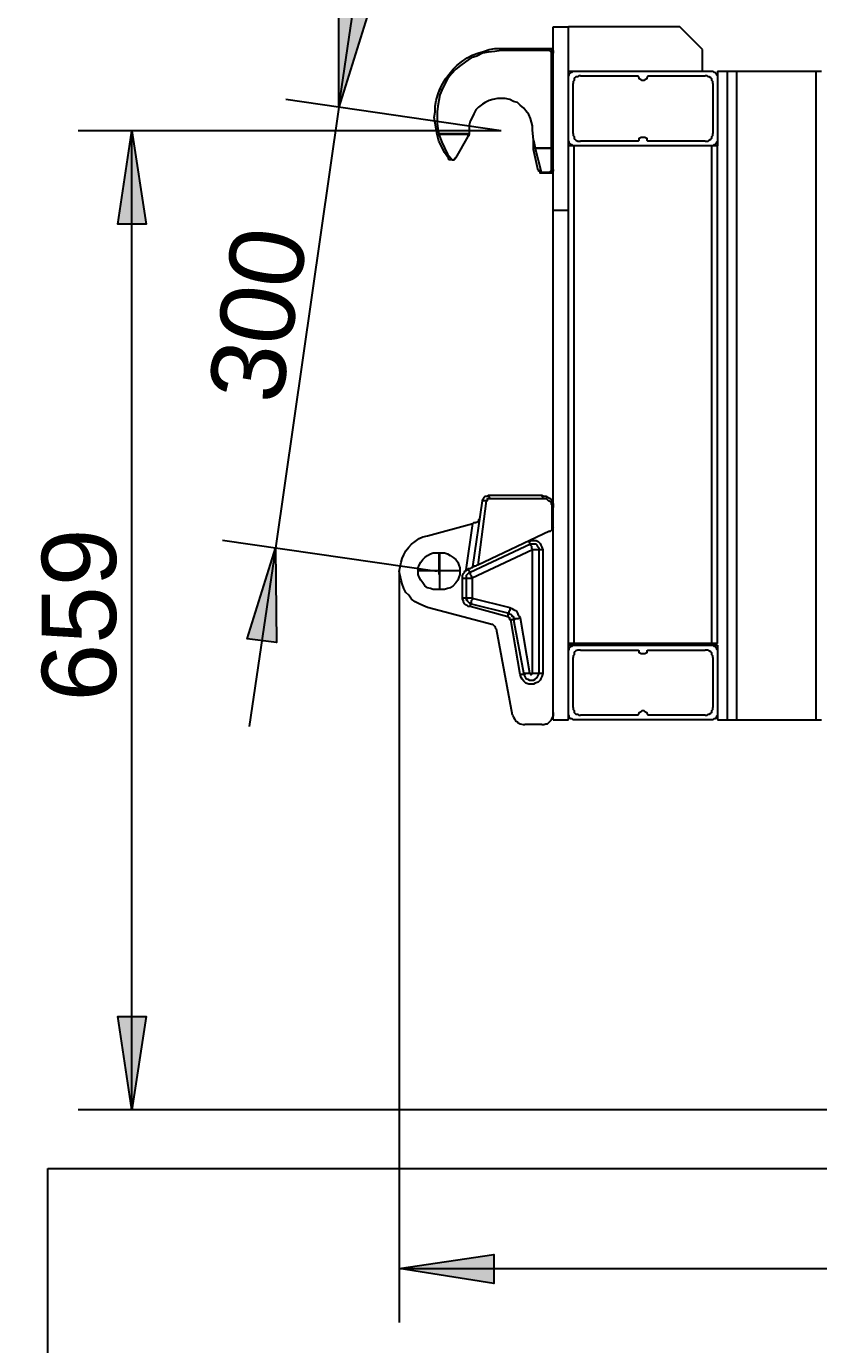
# Model space of a CAD drawing. Extents: x 3 to 592, y 5 to 207.
# Drawn here: x 159.89 to 189.48, y 125.32 to 174.57 of the extents above; entities that cross this region are included whole.
import ezdxf

# ---------------------------------------------------------------- set-up
doc = ezdxf.new("R2010")
doc.units = 0
doc.layers.get('0').update_dxf_attribs({"linetype": 'CONTINUOUS'})
picture_1 = doc.add_image_def('image3.jpg', size_in_pixel=(600, 560))

msp = doc.modelspace()

# ---------------------------------------------------------------- hatches: boundary and pattern name
h = msp.add_hatch(color=7)
h.paths.add_polyline_path([(171.555833, 171.555833), (171.555833, 175.083611), (172.614167, 174.9425)])
h.paths.add_polyline_path([(169.192222, 155.081111), (169.2275, 151.553333), (168.133889, 151.694444)])
h = msp.add_hatch(color=7)
h.paths.add_polyline_path([(163.83, 134.090833), (163.300833, 137.583333), (164.359167, 137.583333)])
h.paths.add_polyline_path([(163.83, 170.673889), (164.359167, 167.181389), (163.300833, 167.181389)])
h = msp.add_hatch(color=7)
h.paths.add_polyline_path([(61.630278, 108.549722), (65.122778, 109.078889), (65.122778, 107.985278)])
h.paths.add_polyline_path([(124.424722, 108.549722), (120.896944, 107.985278), (120.896944, 109.078889)])
h.paths.add_polyline_path([(29.633333, 49.918056), (30.268333, 46.425556), (29.21, 46.390278)])
h.paths.add_polyline_path([(37.076944, 20.214167), (35.030833, 23.106944), (35.983333, 23.600833)])
h.paths.add_polyline_path([(145.626667, 19.402778), (146.720278, 22.789444), (147.672778, 22.295556)])
h.paths.add_polyline_path([(153.211389, 49.741667), (153.67, 46.249167), (152.576389, 46.249167)])
h.paths.add_polyline_path([(28.539722, 76.164722), (27.834167, 72.672222), (26.811111, 73.060278)])
h.paths.add_polyline_path([(31.785278, 17.427222), (29.739167, 20.284722), (30.691667, 20.778611)])
h.paths.add_polyline_path([(151.235833, 16.404167), (152.329444, 19.790833), (153.281944, 19.296944)])
h.paths.add_polyline_path([(154.446111, 74.400833), (156.174722, 71.331667), (155.151667, 70.943611)])
h.paths.add_polyline_path([(173.813611, 128.164167), (177.341389, 128.693333), (177.341389, 127.599722)])
h.paths.add_polyline_path([(231.880833, 128.164167), (228.353056, 127.599722), (228.353056, 128.693333)])

# ---------------------------------------------------------------- linework, layer by layer
at = {"color": 7}
for points in [[(171.555833, 171.555833), (172.543611, 178.223333)], [(179.563889, 167.710556), (179.563889, 174.554444)], [(179.563889, 174.554444), (180.128333, 174.554444)], [(184.291111, 174.554444), (180.128333, 174.554444)], [(180.128333, 172.684722), (180.128333, 174.554444)], [(185.137778, 173.707778), (184.291111, 174.554444)], [(175.330556, 172.226111), (175.436389, 172.437778), (175.542222, 172.614167), (175.683333, 172.790556), (175.824444, 172.966944), (175.965556, 173.108056), (176.141944, 173.249167), (176.353611, 173.390278), (176.53, 173.496111), (176.741667, 173.566667), (176.953333, 173.637222), (177.165, 173.707778), (177.376667, 173.743056), (177.623611, 173.743056)], [(177.623611, 173.6725), (177.376667, 173.637222), (177.129722, 173.601944), (176.918056, 173.566667), (176.706389, 173.460833), (176.494722, 173.390278), (176.283056, 173.249167), (176.106667, 173.108056), (175.930278, 172.966944), (175.753889, 172.790556), (175.612778, 172.614167), (175.506944, 172.4025), (175.401111, 172.190833)], [(177.623611, 173.743056), (177.623611, 173.707778), (177.623611, 173.6725)], [(177.623611, 173.743056), (179.422778, 173.743056)], [(179.422778, 173.6725), (177.623611, 173.6725)], [(179.422778, 173.743056), (179.422778, 173.707778), (179.422778, 173.6725)], [(179.422778, 173.743056), (179.458056, 173.743056), (179.493333, 173.743056), (179.493333, 173.707778), (179.528611, 173.707778), (179.563889, 173.6725), (179.563889, 173.637222), (179.563889, 173.601944), (179.563889, 173.566667)], [(179.493333, 173.566667), (179.493333, 173.601944), (179.493333, 173.637222), (179.458056, 173.637222), (179.422778, 173.6725)], [(179.493333, 170.038889), (179.493333, 173.566667)], [(179.563889, 173.566667), (179.528611, 173.566667), (179.493333, 173.566667)], [(185.137778, 172.896389), (185.137778, 173.707778)], [(180.128333, 172.896389), (180.34, 172.896389)], [(180.128333, 172.684722), (180.128333, 172.72), (180.163611, 172.755278), (180.163611, 172.790556), (180.198889, 172.825833), (180.234167, 172.861111), (180.269444, 172.861111), (180.304722, 172.896389), (180.34, 172.896389)], [(180.34, 172.896389), (185.490556, 172.896389)], [(185.490556, 172.896389), (185.525833, 172.896389), (185.561111, 172.861111), (185.596389, 172.861111), (185.631667, 172.825833), (185.666944, 172.790556), (185.666944, 172.755278), (185.702222, 172.72), (185.702222, 172.684722)], [(185.702222, 172.896389), (186.055, 172.896389)], [(185.702222, 172.896389), (185.702222, 172.684722)], [(186.055, 172.896389), (186.055, 148.660556)], [(186.055, 172.896389), (186.090278, 172.896389), (186.160833, 172.896389), (186.196111, 172.896389), (186.231389, 172.896389), (186.266667, 172.896389), (186.337222, 172.896389), (186.3725, 172.896389), (186.407778, 172.896389)], [(186.407778, 172.896389), (186.407778, 148.660556)], [(186.407778, 172.896389), (189.371111, 172.896389)], [(189.371111, 172.896389), (189.371111, 148.660556)], [(189.371111, 172.896389), (189.441667, 172.896389), (189.476944, 172.896389), (189.512222, 172.896389), (189.5475, 172.896389), (189.582778, 172.896389)], [(180.128333, 170.321111), (180.128333, 172.684722)], [(180.586944, 172.72), (180.516389, 172.72), (180.481111, 172.684722), (180.410556, 172.684722), (180.375278, 172.649444), (180.34, 172.614167), (180.34, 172.543611), (180.304722, 172.508333), (180.304722, 172.437778)], [(180.304722, 170.568056), (180.304722, 172.437778)], [(180.586944, 172.72), (182.738889, 172.72)], [(183.091667, 172.72), (183.056389, 172.649444), (183.056389, 172.614167), (182.985833, 172.578889), (182.950556, 172.543611), (182.88, 172.543611), (182.844722, 172.578889), (182.774167, 172.614167), (182.774167, 172.649444), (182.738889, 172.72)], [(183.091667, 172.72), (185.243611, 172.72)], [(185.525833, 172.437778), (185.525833, 172.508333), (185.490556, 172.543611), (185.490556, 172.614167), (185.455278, 172.649444), (185.384722, 172.684722), (185.349444, 172.684722), (185.314167, 172.72), (185.243611, 172.72)], [(185.525833, 172.437778), (185.525833, 170.568056)], [(185.702222, 172.684722), (185.702222, 170.321111)], [(175.224722, 170.532778), (175.189444, 170.744444), (175.154167, 170.956111), (175.118889, 171.167778), (175.154167, 171.379444), (175.154167, 171.591111), (175.189444, 171.802778), (175.26, 172.014444), (175.330556, 172.226111)], [(175.401111, 172.190833), (175.330556, 172.014444), (175.295278, 171.802778), (175.26, 171.591111), (175.224722, 171.379444), (175.224722, 171.167778), (175.224722, 170.956111), (175.26, 170.744444), (175.295278, 170.568056)], [(175.330556, 172.226111), (175.365833, 172.226111), (175.401111, 172.190833)], [(171.555833, 171.555833), (169.192222, 155.081111)], [(177.623611, 170.673889), (169.580278, 171.838056)], [(178.787778, 170.709167), (178.787778, 170.850278), (178.7525, 170.991389), (178.717222, 171.1325), (178.646667, 171.273611), (178.540833, 171.414722), (178.470278, 171.520556), (178.329167, 171.626389), (178.223333, 171.732222), (178.082222, 171.7675), (177.941111, 171.838056), (177.764722, 171.873333), (177.623611, 171.873333), (177.4825, 171.873333), (177.306111, 171.838056), (177.165, 171.802778), (177.023889, 171.732222), (176.918056, 171.661667), (176.776944, 171.555833), (176.671111, 171.45), (176.600556, 171.308889), (176.53, 171.167778), (176.459444, 171.026667), (176.424167, 170.885556), (176.424167, 170.709167), (176.424167, 170.568056)], [(177.623611, 170.673889), (161.819167, 170.673889)], [(163.83, 134.090833), (163.83, 170.673889)], [(175.224722, 170.532778), (175.26, 170.532778), (175.295278, 170.532778), (175.295278, 170.568056)], [(175.224722, 170.532778), (175.26, 170.532778), (175.295278, 170.532778)], [(175.648056, 169.650833), (175.506944, 169.8625), (175.401111, 170.074167), (175.295278, 170.285833), (175.224722, 170.532778)], [(175.295278, 170.568056), (176.424167, 170.568056)], [(175.295278, 170.568056), (175.295278, 170.532778)], [(176.424167, 170.532778), (175.295278, 170.532778)], [(175.295278, 170.532778), (175.401111, 170.250556), (175.506944, 170.038889), (175.612778, 169.791944), (175.789167, 169.580278)], [(175.930278, 169.650833), (176.388889, 170.462222)], [(176.388889, 170.462222), (176.388889, 170.4975), (176.424167, 170.4975), (176.424167, 170.532778)], [(176.424167, 170.568056), (176.424167, 170.532778)], [(178.823056, 170.321111), (178.787778, 170.709167)], [(180.304722, 170.568056), (180.304722, 170.4975), (180.34, 170.462222), (180.34, 170.391667), (180.375278, 170.356389), (180.410556, 170.321111), (180.481111, 170.285833), (180.516389, 170.285833), (180.586944, 170.285833)], [(182.738889, 170.285833), (182.774167, 170.321111), (182.774167, 170.391667), (182.844722, 170.426944), (182.88, 170.426944), (182.950556, 170.426944), (182.985833, 170.426944), (183.056389, 170.391667), (183.056389, 170.321111), (183.091667, 170.285833)], [(185.243611, 170.285833), (185.314167, 170.285833), (185.349444, 170.285833), (185.384722, 170.321111), (185.455278, 170.356389), (185.490556, 170.391667), (185.490556, 170.462222), (185.525833, 170.4975), (185.525833, 170.568056)], [(178.823056, 170.321111), (178.893611, 170.038889)], [(178.823056, 170.038889), (178.823056, 170.074167), (178.823056, 170.144722), (178.823056, 170.18), (178.823056, 170.250556), (178.823056, 170.321111)], [(178.823056, 170.003611), (178.823056, 170.038889)], [(178.823056, 170.038889), (178.858333, 170.038889), (178.893611, 170.038889)], [(178.893611, 170.003611), (178.858333, 170.003611), (178.823056, 170.003611)], [(178.823056, 169.968333), (178.823056, 170.003611)], [(178.999444, 169.192222), (178.823056, 169.968333)], [(178.893611, 170.038889), (179.493333, 170.038889)], [(178.893611, 170.003611), (178.893611, 170.038889)], [(179.493333, 170.003611), (178.893611, 170.003611)], [(178.893611, 170.003611), (179.105278, 169.192222)], [(179.493333, 170.003611), (179.493333, 170.038889)], [(179.493333, 170.038889), (179.528611, 170.038889), (179.563889, 170.038889)], [(179.563889, 170.038889), (179.528611, 170.038889), (179.493333, 170.003611)], [(179.493333, 169.192222), (179.493333, 170.003611)], [(180.128333, 167.710556), (180.128333, 170.321111)], [(180.34, 170.109444), (180.304722, 170.109444), (180.269444, 170.144722), (180.234167, 170.144722), (180.198889, 170.18), (180.163611, 170.215278), (180.163611, 170.250556), (180.128333, 170.285833), (180.128333, 170.321111)], [(180.34, 170.109444), (180.304722, 170.109444), (180.269444, 170.109444), (180.234167, 170.109444), (180.198889, 170.109444), (180.163611, 170.109444), (180.128333, 170.109444)], [(180.34, 151.518056), (180.34, 170.109444)], [(185.490556, 170.109444), (180.34, 170.109444)], [(182.738889, 170.285833), (180.586944, 170.285833)], [(185.243611, 170.285833), (183.091667, 170.285833)], [(185.702222, 170.321111), (185.702222, 170.285833), (185.666944, 170.250556), (185.666944, 170.215278), (185.631667, 170.18), (185.596389, 170.144722), (185.561111, 170.144722), (185.525833, 170.109444), (185.490556, 170.109444)], [(185.490556, 151.518056), (185.490556, 170.109444)], [(185.702222, 170.109444), (185.666944, 170.109444), (185.631667, 170.109444), (185.596389, 170.109444), (185.561111, 170.109444), (185.525833, 170.109444), (185.490556, 170.109444)], [(185.702222, 170.321111), (185.702222, 170.109444)], [(185.702222, 151.518056), (185.702222, 170.109444)], [(175.789167, 169.580278), (175.753889, 169.580278), (175.683333, 169.580278), (175.648056, 169.615556), (175.648056, 169.650833)], [(175.789167, 169.580278), (175.824444, 169.580278), (175.859722, 169.580278), (175.895, 169.615556), (175.895, 169.650833), (175.930278, 169.650833)], [(179.105278, 169.192222), (179.07, 169.192222), (179.034722, 169.192222), (178.999444, 169.192222)], [(179.175833, 169.086389), (179.140556, 169.086389), (179.105278, 169.086389), (179.07, 169.086389), (179.07, 169.121667), (179.034722, 169.156944), (178.999444, 169.192222)], [(179.105278, 169.192222), (179.105278, 169.156944), (179.140556, 169.121667), (179.175833, 169.121667)], [(179.175833, 169.121667), (179.422778, 169.121667)], [(179.175833, 169.086389), (179.175833, 169.121667)], [(179.422778, 169.086389), (179.175833, 169.086389)], [(179.563889, 169.2275), (179.563889, 169.192222), (179.563889, 169.156944), (179.528611, 169.121667), (179.493333, 169.086389), (179.458056, 169.086389), (179.422778, 169.086389)], [(179.422778, 169.121667), (179.458056, 169.121667), (179.458056, 169.156944), (179.493333, 169.156944), (179.493333, 169.192222)], [(179.422778, 169.086389), (179.422778, 169.121667)], [(179.563889, 169.2275), (179.528611, 169.2275), (179.528611, 169.192222), (179.493333, 169.192222)], [(179.563889, 148.660556), (179.563889, 167.710556)], [(179.563889, 167.710556), (180.128333, 167.710556)], [(180.128333, 157.127222), (180.128333, 167.710556)], [(180.128333, 151.518056), (180.128333, 157.127222)], [(176.565278, 154.375556), (176.918056, 156.845)], [(177.059167, 156.845), (176.741667, 154.446111)], [(176.918056, 156.845), (176.918056, 156.880278), (176.953333, 156.915556), (176.953333, 156.950833), (176.988611, 156.986111), (177.023889, 157.021389), (177.059167, 157.021389), (177.094444, 157.021389), (177.129722, 157.056667)], [(177.059167, 156.845), (177.023889, 156.845), (176.988611, 156.845), (176.953333, 156.845), (176.918056, 156.845)], [(177.200278, 156.915556), (177.165, 156.915556), (177.129722, 156.915556), (177.094444, 156.915556), (177.094444, 156.880278), (177.094444, 156.845), (177.059167, 156.845)], [(177.200278, 156.915556), (177.200278, 156.950833), (177.165, 156.986111), (177.165, 157.021389), (177.129722, 157.021389), (177.129722, 157.056667)], [(177.129722, 157.056667), (179.140556, 157.056667)], [(179.175833, 156.915556), (177.200278, 156.915556)], [(179.175833, 156.915556), (179.175833, 156.950833), (179.175833, 156.986111), (179.175833, 157.021389), (179.140556, 157.021389), (179.140556, 157.056667)], [(179.140556, 157.056667), (179.211111, 157.021389), (179.281667, 157.021389), (179.352222, 156.986111), (179.422778, 156.950833), (179.493333, 156.880278), (179.528611, 156.809722), (179.563889, 156.739167), (179.563889, 156.668611), (179.563889, 156.598056)], [(179.528611, 156.598056), (179.528611, 156.668611), (179.493333, 156.703889), (179.493333, 156.774444), (179.458056, 156.809722), (179.3875, 156.845), (179.352222, 156.880278), (179.316944, 156.915556), (179.246389, 156.915556), (179.175833, 156.915556)], [(176.812222, 156.21), (176.812222, 156.174722), (176.776944, 156.139444), (176.776944, 156.104167), (176.741667, 156.068889), (176.706389, 156.033611), (176.671111, 156.033611)], [(179.528611, 155.786667), (179.528611, 156.598056)], [(179.528611, 156.598056), (179.563889, 156.598056)], [(174.871944, 155.539722), (176.565278, 155.998333)], [(176.318333, 154.269722), (176.565278, 155.998333)], [(176.565278, 155.998333), (176.600556, 156.033611), (176.635833, 156.033611), (176.671111, 156.033611)], [(179.422778, 155.716111), (176.741667, 154.446111)], [(179.422778, 155.716111), (179.458056, 155.716111), (179.493333, 155.751389), (179.528611, 155.786667)], [(179.563889, 155.857222), (179.528611, 155.786667)], [(179.563889, 148.801667), (179.563889, 155.857222)], [(175.224722, 154.199167), (167.216667, 155.363333)], [(174.871944, 152.858611), (174.695556, 152.929167), (174.554444, 152.999722), (174.413333, 153.070278), (174.272222, 153.176111), (174.166389, 153.317222), (174.060556, 153.423056), (173.99, 153.564167), (173.919444, 153.740556), (173.884167, 153.881667), (173.848889, 154.058056), (173.813611, 154.199167), (173.848889, 154.375556), (173.884167, 154.551944), (173.919444, 154.693056), (173.99, 154.834167), (174.060556, 154.975278), (174.166389, 155.116389), (174.272222, 155.222222), (174.413333, 155.328056), (174.554444, 155.433889), (174.695556, 155.504444), (174.871944, 155.539722)], [(178.717222, 155.222222), (176.459444, 154.163889)], [(178.646667, 155.328056), (178.7525, 155.363333), (178.823056, 155.363333), (178.928889, 155.363333), (178.999444, 155.328056), (179.07, 155.2575), (179.105278, 155.186944), (179.140556, 155.116389), (179.175833, 155.010556)], [(178.646667, 155.328056), (178.681944, 155.292778), (178.681944, 155.2575), (178.717222, 155.222222)], [(179.034722, 155.010556), (179.034722, 155.081111), (178.999444, 155.116389), (178.964167, 155.186944), (178.928889, 155.222222), (178.858333, 155.222222), (178.823056, 155.222222), (178.7525, 155.222222), (178.717222, 155.222222)], [(178.717222, 155.222222), (178.717222, 155.186944), (178.7525, 155.151667), (178.7525, 155.116389), (178.7525, 155.081111), (178.787778, 155.045833), (178.787778, 155.010556)], [(169.192222, 155.081111), (168.204444, 148.413611)], [(175.224722, 153.528889), (175.083611, 153.528889), (174.977778, 153.564167), (174.871944, 153.599444), (174.766111, 153.67), (174.695556, 153.775833), (174.625, 153.881667), (174.554444, 153.9875), (174.519167, 154.093333), (174.519167, 154.199167), (174.519167, 154.340278), (174.554444, 154.446111), (174.625, 154.551944), (174.695556, 154.657778), (174.766111, 154.728333), (174.871944, 154.798889), (174.977778, 154.869444), (175.083611, 154.904722), (175.224722, 154.904722)], [(175.224722, 154.904722), (175.401111, 154.904722)], [(175.295278, 154.904722), (175.295278, 154.093333)], [(175.319866, 154.933332), (175.319866, 153.544446)], [(175.401111, 154.904722), (175.506944, 154.904722), (175.612778, 154.869444), (175.718611, 154.798889), (175.824444, 154.728333), (175.930278, 154.657778), (176.000833, 154.551944), (176.036111, 154.446111), (176.071389, 154.340278), (176.071389, 154.199167), (176.071389, 154.093333), (176.036111, 153.9875), (176.000833, 153.881667), (175.930278, 153.775833), (175.824444, 153.67), (175.718611, 153.599444), (175.612778, 153.564167), (175.506944, 153.528889), (175.401111, 153.528889)], [(178.787778, 155.010556), (176.53, 153.952222)], [(178.787778, 150.389167), (178.787778, 155.010556)], [(179.034722, 155.010556), (178.999444, 155.010556), (178.964167, 155.010556), (178.928889, 155.010556), (178.893611, 155.010556), (178.858333, 155.010556), (178.787778, 155.010556)], [(179.034722, 150.389167), (179.034722, 155.010556)], [(179.175833, 155.010556), (179.140556, 155.010556), (179.105278, 155.010556), (179.07, 155.010556), (179.034722, 155.010556)], [(179.175833, 155.010556), (179.175833, 150.389167)], [(173.813611, 154.199167), (173.813611, 126.153333)], [(174.542097, 154.238889), (176.097494, 154.238889)], [(176.071389, 154.234444), (175.189444, 154.234444)], [(176.177222, 153.952222), (176.177222, 154.022778), (176.177222, 154.058056), (176.2125, 154.128611), (176.247778, 154.163889), (176.247778, 154.199167), (176.283056, 154.234444), (176.353611, 154.269722), (176.388889, 154.305)], [(176.565278, 154.375556), (176.53, 154.340278), (176.494722, 154.340278), (176.459444, 154.305), (176.388889, 154.305), (176.353611, 154.269722), (176.318333, 154.269722)], [(176.459444, 154.163889), (176.424167, 154.163889), (176.388889, 154.128611), (176.353611, 154.093333), (176.318333, 154.058056), (176.318333, 154.022778), (176.318333, 153.9875), (176.318333, 153.952222)], [(176.388889, 154.305), (176.388889, 154.269722), (176.424167, 154.234444), (176.424167, 154.199167), (176.424167, 154.163889), (176.459444, 154.163889)], [(176.459444, 154.163889), (176.459444, 154.128611), (176.459444, 154.093333), (176.494722, 154.058056), (176.494722, 154.022778), (176.53, 153.9875), (176.53, 153.952222)], [(176.741667, 154.446111), (176.706389, 154.446111), (176.671111, 154.410833), (176.635833, 154.410833), (176.600556, 154.410833), (176.600556, 154.375556), (176.565278, 154.375556)], [(176.177222, 153.211389), (176.177222, 153.952222)], [(176.177222, 153.952222), (176.2125, 153.952222), (176.247778, 153.952222), (176.283056, 153.952222), (176.318333, 153.952222)], [(176.318333, 153.952222), (176.318333, 153.211389)], [(176.318333, 153.952222), (176.353611, 153.952222), (176.388889, 153.952222), (176.424167, 153.952222), (176.459444, 153.952222), (176.494722, 153.952222), (176.53, 153.952222)], [(176.53, 153.952222), (176.53, 153.211389)], [(175.401111, 153.528889), (175.224722, 153.528889)], [(176.459444, 152.893889), (176.388889, 152.893889), (176.353611, 152.929167), (176.283056, 152.964444), (176.247778, 152.999722), (176.2125, 153.070278), (176.2125, 153.105556), (176.177222, 153.176111), (176.177222, 153.211389)], [(176.318333, 153.211389), (176.283056, 153.211389), (176.247778, 153.211389), (176.2125, 153.211389), (176.177222, 153.211389)], [(176.318333, 153.211389), (176.318333, 153.176111), (176.318333, 153.140833), (176.353611, 153.140833), (176.353611, 153.105556), (176.388889, 153.070278), (176.424167, 153.035), (176.459444, 153.035), (176.494722, 152.999722)], [(176.53, 153.211389), (176.494722, 153.211389), (176.459444, 153.211389), (176.424167, 153.211389), (176.388889, 153.211389), (176.353611, 153.211389), (176.318333, 153.211389)], [(176.53, 153.211389), (176.53, 153.176111), (176.53, 153.140833), (176.494722, 153.105556), (176.494722, 153.070278), (176.494722, 153.035), (176.494722, 152.999722)], [(176.53, 153.211389), (177.941111, 152.858611)], [(177.270833, 152.223611), (174.871944, 152.858611)], [(176.494722, 152.999722), (176.459444, 152.999722), (176.459444, 152.964444), (176.459444, 152.929167), (176.459444, 152.893889)], [(177.870556, 152.505833), (176.459444, 152.893889)], [(176.494722, 152.999722), (177.905833, 152.646944)], [(177.941111, 152.858611), (177.941111, 152.823333), (177.941111, 152.752778), (177.905833, 152.7175), (177.905833, 152.682222), (177.905833, 152.646944)], [(177.941111, 152.858611), (178.011667, 152.823333), (178.082222, 152.788056), (178.152778, 152.752778), (178.188056, 152.7175), (178.223333, 152.646944), (178.258611, 152.576389), (178.293889, 152.541111), (178.329167, 152.470556)], [(177.447222, 152.047222), (177.411944, 152.0825), (177.411944, 152.117778), (177.376667, 152.153056), (177.341389, 152.188333), (177.306111, 152.223611), (177.270833, 152.223611)], [(177.905833, 152.646944), (177.905833, 152.611667), (177.870556, 152.611667), (177.870556, 152.576389), (177.870556, 152.541111), (177.870556, 152.505833)], [(177.976389, 152.4), (177.941111, 152.4), (177.941111, 152.435278), (177.941111, 152.470556), (177.905833, 152.470556), (177.870556, 152.505833)], [(177.905833, 152.646944), (177.941111, 152.611667), (177.976389, 152.611667), (178.011667, 152.576389), (178.011667, 152.541111), (178.046944, 152.541111), (178.082222, 152.505833), (178.082222, 152.470556), (178.082222, 152.4)], [(178.329167, 150.353889), (177.976389, 152.4)], [(178.082222, 152.4), (178.046944, 152.4), (178.011667, 152.4), (177.976389, 152.4)], [(178.329167, 152.470556), (178.258611, 152.435278), (178.223333, 152.435278), (178.188056, 152.435278), (178.152778, 152.435278), (178.1175, 152.435278), (178.1175, 152.4), (178.082222, 152.4)], [(178.082222, 152.4), (178.470278, 150.353889)], [(178.329167, 152.470556), (178.681944, 150.424444)], [(178.046944, 148.836944), (177.447222, 152.047222)], [(180.34, 151.518056), (180.304722, 151.518056), (180.269444, 151.518056), (180.234167, 151.518056), (180.198889, 151.518056), (180.163611, 151.518056), (180.128333, 151.518056)], [(180.128333, 151.235833), (180.128333, 151.518056)], [(180.128333, 151.235833), (180.128333, 151.271111), (180.163611, 151.306389), (180.163611, 151.341667), (180.198889, 151.376944), (180.234167, 151.412222), (180.269444, 151.412222), (180.304722, 151.4475), (180.34, 151.4475)], [(180.128333, 151.4475), (180.34, 151.4475)], [(180.128333, 148.872222), (180.128333, 151.235833)], [(180.586944, 151.271111), (180.516389, 151.271111), (180.481111, 151.271111), (180.410556, 151.235833), (180.375278, 151.200556), (180.34, 151.165278), (180.34, 151.094722), (180.304722, 151.059444), (180.304722, 150.988889)], [(185.490556, 151.518056), (180.34, 151.518056)], [(180.34, 151.4475), (185.490556, 151.4475)], [(180.586944, 151.271111), (182.738889, 151.271111)], [(183.091667, 151.271111), (183.056389, 151.235833), (183.056389, 151.165278), (182.985833, 151.13), (182.950556, 151.13), (182.88, 151.13), (182.844722, 151.13), (182.774167, 151.165278), (182.774167, 151.235833), (182.738889, 151.271111)], [(183.091667, 151.271111), (185.243611, 151.271111)], [(185.525833, 150.988889), (185.525833, 151.059444), (185.490556, 151.094722), (185.490556, 151.165278), (185.455278, 151.200556), (185.384722, 151.235833), (185.349444, 151.271111), (185.314167, 151.271111), (185.243611, 151.271111)], [(185.702222, 151.518056), (185.666944, 151.518056), (185.631667, 151.518056), (185.596389, 151.518056), (185.561111, 151.518056), (185.525833, 151.518056), (185.490556, 151.518056)], [(185.490556, 151.4475), (185.525833, 151.4475), (185.561111, 151.412222), (185.596389, 151.412222), (185.631667, 151.376944), (185.666944, 151.341667), (185.666944, 151.306389), (185.702222, 151.271111), (185.702222, 151.235833)], [(185.490556, 151.4475), (185.702222, 151.4475)], [(185.702222, 151.4475), (185.702222, 151.235833)], [(185.702222, 151.235833), (185.702222, 148.872222)], [(180.304722, 149.119167), (180.304722, 150.988889)], [(185.525833, 150.988889), (185.525833, 149.119167)], [(179.175833, 150.389167), (179.140556, 150.283333), (179.105278, 150.212778), (179.07, 150.142222), (178.999444, 150.071667), (178.893611, 150.036389), (178.823056, 150.001111), (178.717222, 150.001111), (178.646667, 150.001111), (178.540833, 150.036389), (178.470278, 150.106944), (178.399722, 150.1775), (178.364444, 150.248056), (178.329167, 150.353889)], [(178.470278, 150.353889), (178.435, 150.353889), (178.399722, 150.353889), (178.364444, 150.353889), (178.329167, 150.353889)], [(178.681944, 150.424444), (178.646667, 150.389167), (178.611389, 150.389167), (178.576111, 150.389167), (178.540833, 150.389167), (178.505556, 150.389167), (178.505556, 150.353889), (178.470278, 150.353889)], [(178.470278, 150.353889), (178.505556, 150.283333), (178.540833, 150.212778), (178.611389, 150.1775), (178.681944, 150.142222), (178.7525, 150.142222), (178.823056, 150.142222), (178.893611, 150.1775), (178.964167, 150.248056), (178.999444, 150.318611), (179.034722, 150.389167)], [(178.681944, 150.424444), (178.717222, 150.389167), (178.717222, 150.353889), (178.7525, 150.353889), (178.787778, 150.389167)], [(179.034722, 150.389167), (178.999444, 150.389167), (178.964167, 150.389167), (178.928889, 150.389167), (178.858333, 150.389167), (178.787778, 150.389167)], [(179.175833, 150.389167), (179.140556, 150.389167), (179.105278, 150.389167), (179.07, 150.389167), (179.034722, 150.389167)], [(178.046944, 148.836944), (178.082222, 148.766389), (178.1175, 148.695833), (178.152778, 148.625278), (178.223333, 148.59), (178.258611, 148.554722), (178.329167, 148.519444), (178.435, 148.484167), (178.505556, 148.484167)], [(179.140556, 148.484167), (179.211111, 148.484167), (179.281667, 148.519444), (179.352222, 148.519444), (179.3875, 148.554722), (179.458056, 148.625278), (179.493333, 148.660556), (179.528611, 148.731111), (179.563889, 148.801667)], [(179.563889, 148.942778), (179.563889, 148.801667)], [(180.34, 148.660556), (180.304722, 148.660556), (180.269444, 148.695833), (180.234167, 148.695833), (180.198889, 148.731111), (180.163611, 148.766389), (180.163611, 148.801667), (180.128333, 148.836944), (180.128333, 148.872222)], [(180.128333, 148.660556), (180.128333, 148.872222)], [(180.304722, 149.119167), (180.304722, 149.048611), (180.34, 149.013333), (180.34, 148.942778), (180.375278, 148.9075), (180.410556, 148.872222), (180.481111, 148.872222), (180.516389, 148.836944), (180.586944, 148.836944)], [(182.738889, 148.836944), (180.586944, 148.836944)], [(182.738889, 148.836944), (182.774167, 148.9075), (182.774167, 148.942778), (182.844722, 148.978056), (182.88, 149.013333), (182.950556, 149.013333), (182.985833, 148.978056), (183.056389, 148.942778), (183.056389, 148.9075), (183.091667, 148.836944)], [(185.243611, 148.836944), (183.091667, 148.836944)], [(185.243611, 148.836944), (185.314167, 148.836944), (185.349444, 148.872222), (185.384722, 148.872222), (185.455278, 148.9075), (185.490556, 148.942778), (185.490556, 149.013333), (185.525833, 149.048611), (185.525833, 149.119167)], [(185.702222, 148.872222), (185.702222, 148.836944), (185.666944, 148.801667), (185.666944, 148.766389), (185.631667, 148.731111), (185.596389, 148.695833), (185.561111, 148.695833), (185.525833, 148.660556), (185.490556, 148.660556)], [(185.702222, 148.872222), (185.702222, 148.660556)], [(179.140556, 148.484167), (178.505556, 148.484167)], [(179.563889, 148.660556), (180.128333, 148.660556)], [(185.490556, 148.660556), (180.34, 148.660556)], [(185.702222, 148.660556), (186.055, 148.660556)], [(186.055, 148.660556), (186.090278, 148.660556), (186.160833, 148.660556), (186.196111, 148.660556), (186.231389, 148.660556), (186.266667, 148.660556), (186.337222, 148.660556), (186.3725, 148.660556), (186.407778, 148.660556)], [(186.407778, 148.660556), (189.371111, 148.660556)], [(189.371111, 148.660556), (189.441667, 148.660556), (189.476944, 148.660556), (189.512222, 148.660556), (189.5475, 148.660556), (189.582778, 148.660556)], [(192.122778, 134.090833), (161.819167, 134.090833)], [(173.813611, 128.164167), (231.880833, 128.164167)]]:
    msp.add_lwpolyline(points, dxfattribs=at)
for points in [[(171.555833, 171.555833), (171.555833, 175.083611), (172.614167, 174.9425)], [(163.83, 170.673889), (164.359167, 167.181389), (163.300833, 167.181389)], [(169.192222, 155.081111), (169.2275, 151.553333), (168.133889, 151.694444)], [(163.83, 134.090833), (163.300833, 137.583333), (164.359167, 137.583333)], [(173.813611, 128.164167), (177.341389, 128.693333), (177.341389, 127.599722)]]:
    msp.add_lwpolyline(points, close=True, dxfattribs=at)

# ---------------------------------------------------------------- texts
for s, insert, char_height, attachment_point, rotation in [('{\\fArialUnicodeMS|b0|i0|c0;300}', (166.64906, 160.83341), 2.77274, 1, 81), ('{\\fArialUnicodeMS|b0|i0|c0;659}', (163.274272, 149.347775), 2.772729, 7, 90)]:
    msp.add_mtext(s, dxfattribs=dict(at, insert=insert, char_height=char_height, attachment_point=attachment_point, rotation=rotation))

# ---------------------------------------------------------------- pictures from other files: only their frames are drawn
image = msp.add_image(picture_1, insert=(160.681648, 50.463991), size_in_units=(87.012, 81.44024))
image.dxf.flags = 7

doc.saveas('drawing.dxf')
